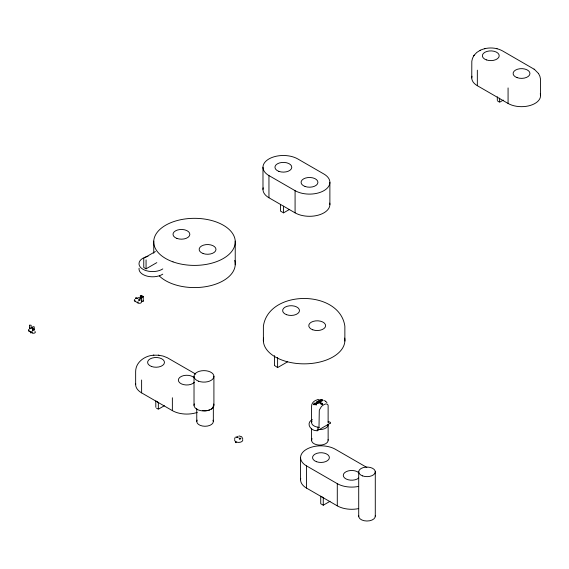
<?xml version="1.0" encoding="UTF-8"?>
<svg xmlns="http://www.w3.org/2000/svg" width="569" height="569" viewBox="0 0 569 569"><rect width="100%" height="100%" fill="white"/><g stroke="black" fill="none" stroke-linecap="round" stroke-linejoin="round"><path stroke-width="0.85" d="M143.765 258.546L143.758 267.501L146.062 268.831L156.824 262.622M314.849 404.296C315.454 403.513 313.085 404.047 313.675 404.772M32.646 327.047L32.597 330.639M153.374 355.234C144.682 355.767 135.55 362.311 135.65 371.692L135.65 384.559M29.574 325.276L29.524 328.021M317.31 399.822C314.308 400.441 311.478 403.008 311.577 406.245L311.577 422.667M310.951 420.434C306.3 424.332 311.023 430.541 316.072 430.669M473.849 55.648L472.448 58.436L471.815 61.253L471.758 77.939M474.041 55.371L476.765 52.462L480.314 50.236M473.735 55.819L474.155 55.2M314.849 404.31C318.612 405.171 315.112 401.536 313.675 404.203M235.381 437.049L234.62 438.791M29.73 325.084L31.131 325.269L31.181 328M141.809 297.701L141.66 297.8A0.996 0.576 0 0 1 140.088 297.63A0.996 0.576 0 0 1 140.813 296.819M320.98 400.946C327.061 400.654 318.149 398.257 321.257 400.754M318.377 402.027L318.796 401.778M315.845 403.592C317.239 404.154 314.28 404.531 315.831 403.592M311.869 419.666L312.281 419.381M213.695 404.026A9.943 5.74 0 0 1 211.355 409.068L209.47 410.007A9.943 5.74 0 0 1 198.289 409.936A9.943 5.74 0 0 1 194.285 403.912M144.206 257.999L155.401 251.534M31.238 331.763L30.662 332.09L30.662 332.893M280.481 204.42L280.481 211.078L283.554 212.856L289.621 209.349M140.571 298.796L138.473 297.587L137.52 298.426M503.295 100.116L499.625 102.235L497.626 101.019M164.391 405.711L158.338 409.211L156.475 408.129M287.594 361.813L277.608 367.581L274.621 365.568M322.595 404.566L322.595 403.236L322.168 403.485L320.247 402.375L319.479 402.816L321.4 403.926L320.966 404.175L322.595 404.175M317.054 430.847L330.361 423.158M323.263 505.208L323.263 497.662L320.731 496.196L320.731 503.743L323.263 505.208L330.056 501.289M317.879 403.001L318.156 402.838A0.861 0.498 0 0 0 318.277 402.447L317.502 401.999A0.861 0.498 0 0 0 316.812 402.063L316.535 402.226A0.861 0.498 0 0 0 316.414 402.624L317.189 403.072A0.854 0.491 0 0 0 317.715 403.051L318.334 403.158M480.087 50.342C487.085 47.014 495.748 47.156 502.555 50.918L534.27 69.283M32.945 326.77L33.92 326.77M319.92 401.778L320.361 401.565A0.861 0.498 0 0 0 320.482 401.173L319.714 400.725A0.861 0.498 0 0 0 319.024 400.789L318.747 400.953A0.861 0.498 0 0 0 318.626 401.351L319.401 401.799A0.861 0.498 0 0 0 319.97 401.75M484.489 48.749L484.959 48.635M317.694 399.737L319.33 399.538M153.267 355.248L153.637 355.212M153.815 355.198L158.523 355.22M153.545 355.22L153.9 355.191M499.625 101.68L499.625 98.131M239.037 435.918L241.704 436.786L242.771 438.791M158.424 355.212L163.011 356.038L167.208 357.673L195.743 374.118M158.687 355.234L159.071 355.276M321.499 399.651L321.492 400.612M496.609 48.635L497.078 48.749M320.062 401.693L320.738 402.02M324.415 400.555L325.745 401.401M471.993 76.225A19.026 10.982 0 0 0 471.772 77.555L471.765 77.747A19.026 10.982 0 0 0 477.334 85.706L508.074 103.458A19.026 10.982 0 0 0 521.197 106.673L521.524 106.673A19.026 10.982 0 0 0 540.55 95.692L540.493 79.006L539.86 76.189L538.459 73.401M268.952 175.579L295.083 190.665A20.384 11.764 0 0 0 323.91 190.665A20.384 11.764 0 0 0 323.91 174.022L297.772 158.936A20.384 11.764 0 0 0 268.952 158.936A20.384 11.764 0 0 0 268.952 175.579L268.952 197.763L295.083 212.856A20.384 11.764 0 0 0 318.434 215.11A20.384 11.764 0 0 0 329.728 203.097M134.569 299.749A2.041 1.174 0 0 0 134.896 301.172L137.968 302.943A2.041 1.174 0 0 0 140.401 303.142A2.041 1.174 0 0 0 141.397 301.847M366.849 467.469A20.384 11.764 0 0 0 366.116 467.021L335.369 449.268A20.384 11.764 0 0 0 306.549 449.268A20.384 11.764 0 0 0 306.549 465.911L337.289 483.664A20.384 11.764 0 0 0 358.676 486.395M31.53 327.659L34.602 329.437M135.699 383.741A20.384 11.764 0 0 0 141.617 392.88L172.364 410.633A20.384 11.764 0 0 0 197.272 412.397M300.731 478.344A20.384 11.764 0 0 0 306.549 488.102L337.289 505.848A20.384 11.764 0 0 0 358.676 508.586M28.742 329.778A1.899 1.095 0 0 0 29.005 331.137L32.084 332.915L32.084 331.357M534.447 69.397L538.573 73.572M534.085 69.155L534.64 69.532M325.603 401.287L326.962 402.646M34.19 327.019L34.254 329.778M328.149 440.214L328.121 424.382A8.286 4.787 0 0 0 328.064 424.083M155.806 407.276L155.799 400.981L158.338 402.439L158.338 408.741M540.55 95.692L540.55 95.5A19.026 10.982 0 0 0 540.258 93.785M508.074 87.925L508.074 103.458M497.313 96.801L497.313 100.35M477.334 70.172L477.334 85.706M375.284 471.758L375.284 516.133M358.712 471.957L358.712 516.332M344.864 341.051L344.864 326.257C339.707 289.23 268.54 289.23 263.383 326.257L263.383 341.051M337.289 483.664L337.289 505.848M329.878 182.343L329.878 204.534M320.247 402.375L320.247 403.706M316.35 403.869L316.35 405.064M315.311 403.62L315.311 404.744M315.091 402.816L315.091 403.954M315.006 403.926L315.006 404.964M314.081 403.727L314.081 404.538M311.577 428.336L311.577 440.413M306.549 465.911L306.549 488.102M300.574 457.59L300.574 479.781M295.083 190.665L295.083 212.856M283.554 206.198L283.554 212.856M277.608 357.396L277.608 366.941M274.528 355.625L274.528 365.163M262.985 167.258L262.985 189.441M236.043 442.718L235.737 441.58L235.737 442.54M235.232 241.128L235.232 264.791M213.908 376.258L213.908 405.1M213.339 421.38L213.339 405.846A8.286 4.787 0 0 1 211.213 409.147M196.76 408.634L196.76 421.579M194.022 376.5L194.022 405.341M172.364 397.759L172.364 410.633M153.744 241.128L153.744 253.255M146.062 259.877L146.062 268.831M143.232 296.641A0.832 0.477 0 0 1 141.973 297.039A0.832 0.477 0 0 1 142.001 296.207A0.832 0.477 0 0 1 143.232 296.641L143.232 301.079M141.617 380.007L141.617 392.88M141.574 296.62L141.574 301.058M137.968 301.655L137.968 302.943M134.896 299.884L134.896 301.172M30.427 331.962L30.427 332.758M29.005 329.586L29.005 331.137M162.791 268.917A13.585 7.845 0 0 1 141.354 268.141A13.585 7.845 0 0 1 147.99 256.349M162.791 274.151A13.585 7.845 0 0 1 147.2 276.164A13.585 7.845 0 0 1 139.071 268.227M34.979 331.507A1.892 1.095 0 0 1 34.645 332.979A1.892 1.095 0 0 1 32.084 332.908M31.018 327.844A0.839 0.484 0 0 1 30.854 328.533A0.839 0.484 0 0 1 29.666 328.427A0.839 0.484 0 0 1 29.88 327.744M33.856 329.501A0.839 0.484 0 0 1 34.14 330.176A0.839 0.484 0 0 1 32.966 330.326A0.839 0.484 0 0 1 32.732 329.643M375.256 515.834A8.286 4.787 0 0 1 366.913 521.019A8.286 4.787 0 0 1 358.755 515.734M358.669 478.074A8.421 4.865 0 0 1 346.13 478.991A8.421 4.865 0 0 1 346.13 471.694A8.421 4.865 0 0 1 358.669 472.604M268.952 197.763A20.384 11.764 0 0 1 263.177 187.806M234.748 260.374A40.762 23.535 0 0 1 208.297 286.193A40.762 23.535 0 0 1 159.405 276.036M328.149 424.68A8.286 4.787 0 0 1 319.515 429.567L318.996 429.545A8.286 4.787 0 0 1 318.476 429.503M328.064 439.617A8.286 4.787 0 0 1 318.996 445.072A8.286 4.787 0 0 1 312.089 438.649M320.532 400.882A1.586 0.918 0 0 1 320.824 400.647M328.135 422.347A2.994 1.728 -60 0 1 330.461 423.08M316.954 430.882A2.973 1.714 -60 0 1 319.252 427.461M317.466 427.148A8.286 4.787 0 0 1 312.089 420.904M317.474 427.148A8.265 4.986 -0.6 0 0 318.996 427.326L319.28 410.918A3.364 1.942 -60 0 1 319.422 409.915L321.314 406.671A7.191 4.154 -60 0 1 323.078 405.185A26.295 15.185 -60 0 1 324.259 404.502A7.447 4.296 -60 0 1 326.058 403.926L327.275 404.146L327.986 404.972A3.314 1.913 -60 0 1 328.128 405.811L328.121 422.162A8.286 4.73 2.2 0 0 328.064 421.871M344.707 338.1A40.762 23.535 0 0 1 304.123 363.847A40.762 23.535 0 0 1 263.539 338.1M242.671 439.538A4.075 2.354 0 0 1 238.696 442.405A4.075 2.354 0 0 1 234.72 439.538M141.873 297.63A0.832 0.477 0 0 1 140.507 297.779A0.832 0.477 0 0 1 140.82 296.997M141.873 300.524A0.996 0.576 0 0 1 141.603 300.717M143.111 300.816A0.832 0.477 0 0 1 142.734 301.506A0.832 0.477 0 0 1 141.61 301.207M213.034 420.192A8.286 4.787 0 0 1 204.961 426.266A8.286 4.787 0 0 1 197.116 420.1M209.634 409.936A8.286 4.787 0 0 1 202.656 410.526M194.285 382.332A8.421 4.865 0 0 1 181.475 383.904A8.421 4.865 0 0 1 181.475 376.344A8.421 4.865 0 0 1 194.285 377.916M320.852 400C322.296 401.529 323.185 399.196 320.873 399.964M318.775 402.532C315.596 405.477 315.624 399.594 318.775 402.532M320.987 401.259C317.843 404.203 317.865 398.321 320.987 401.259M517.086 77.64A8.421 4.865 0 0 0 529.945 73.657A8.421 4.865 0 0 0 517.548 69.219A8.421 4.865 0 0 0 517.086 77.64M486.346 59.887A8.421 4.865 0 0 0 499.205 55.904A8.421 4.865 0 0 0 486.801 51.466A8.421 4.865 0 0 0 486.346 59.887M362.56 475.897A8.286 4.787 0 0 0 375.284 472.057A8.286 4.787 0 0 0 363.157 467.618A8.286 4.787 0 0 0 362.56 475.897M316.442 461.694A8.421 4.865 0 0 0 329.373 457.796A8.421 4.865 0 0 0 317.054 453.28A8.421 4.865 0 0 0 316.442 461.694M278.846 171.361A8.421 4.865 0 0 0 291.783 167.457A8.421 4.865 0 0 0 279.457 162.947A8.421 4.865 0 0 0 278.846 171.361M305.055 186.476A8.421 4.865 0 0 0 317.915 182.5A8.421 4.865 0 0 0 305.517 178.054A8.421 4.865 0 0 0 305.055 186.476M176.909 238.425A8.421 4.865 0 0 0 189.84 234.528A8.421 4.865 0 0 0 177.521 230.011A8.421 4.865 0 0 0 176.909 238.425M203.119 253.539A8.421 4.865 0 0 0 215.978 249.563A8.421 4.865 0 0 0 203.574 245.125A8.421 4.865 0 0 0 203.119 253.539M173.012 261.868A40.762 23.535 0 0 0 235.232 242.6A40.762 23.535 0 0 0 175.224 221.121A40.762 23.535 0 0 0 173.012 261.868M286.541 314.685A8.421 4.865 0 0 0 299.472 310.781A8.421 4.865 0 0 0 287.153 306.271A8.421 4.865 0 0 0 286.541 314.685M312.751 329.8A8.421 4.865 0 0 0 325.61 325.824A8.421 4.865 0 0 0 313.206 321.378A8.421 4.865 0 0 0 312.751 329.8M236.939 437.49A0.839 0.484 0 0 0 238.233 437.099A0.839 0.484 0 0 0 237.003 436.651A0.839 0.484 0 0 0 236.939 437.49M239.556 438.998A0.839 0.484 0 0 0 240.843 438.599A0.839 0.484 0 0 0 239.606 438.158A0.839 0.484 0 0 0 239.556 438.998M135.884 298.526A0.839 0.484 0 0 0 137.179 298.142A0.839 0.484 0 0 0 135.948 297.687A0.839 0.484 0 0 0 135.884 298.526M138.964 300.304A0.839 0.484 0 0 0 140.251 299.906A0.839 0.484 0 0 0 139.014 299.465A0.839 0.484 0 0 0 138.964 300.304M140.678 296.3A0.832 0.477 0 0 0 141.937 295.901A0.832 0.477 0 0 0 140.707 295.475A0.832 0.477 0 0 0 140.678 296.3M198.638 381.223A9.943 5.74 0 0 0 213.901 376.621A9.943 5.74 0 0 0 199.356 371.287A9.943 5.74 0 0 0 198.638 381.223M151.518 366.479A8.421 4.865 0 0 0 164.448 362.574A8.421 4.865 0 0 0 152.129 358.057A8.421 4.865 0 0 0 151.518 366.479"/></g></svg>
